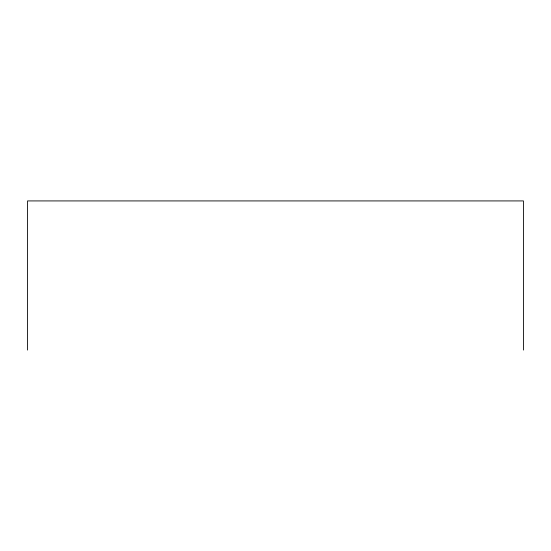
<?xml version="1.0" encoding="UTF-8"?>
<svg xmlns="http://www.w3.org/2000/svg" width="551" height="551" viewBox="0 0 551 551"><rect width="100%" height="100%" fill="white"/><g stroke="black" fill="none" stroke-linecap="round" stroke-linejoin="round"><path stroke-width="0.83" d="M523.45 350.078L523.45 200.922L27.55 200.922L27.55 350.078"/></g></svg>
